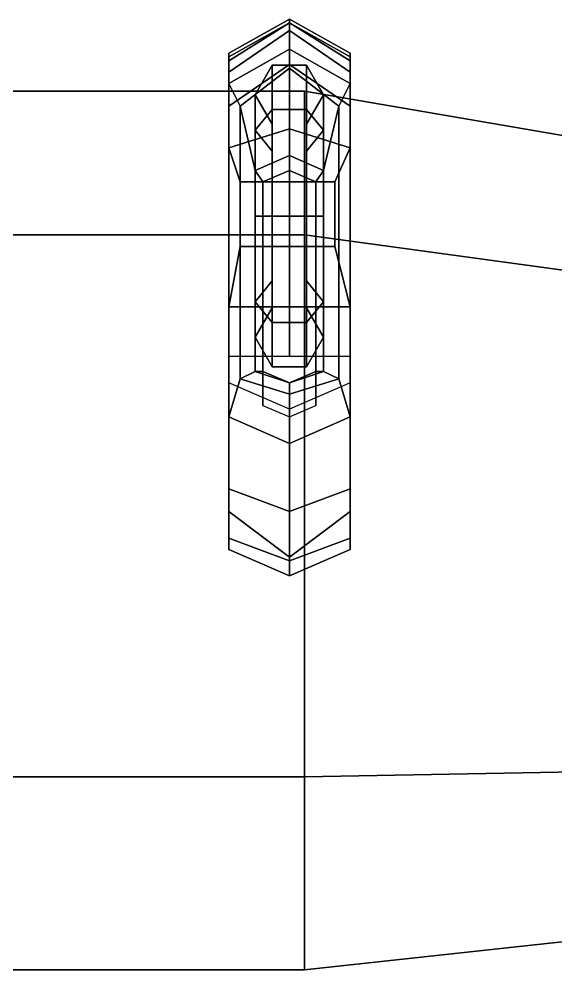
# Model space of a CAD drawing. Header units: millimetres. Extents: x -6.2 to 6.2, y -4.3 to 7.7.
# Drawn here: x 0.717 to 2.133, y 0.32 to 2.83 of the extents above; entities that cross this region are included whole.
import ezdxf

# ---------------------------------------------------------------- set-up
doc = ezdxf.new("R2010")
doc.units = ezdxf.units.MM
doc.layers.add('wheels', color=2, linetype='Continuous')
doc.layers.add('wing2', color=6, linetype='Continuous')

msp = doc.modelspace()

# ---------------------------------------------------------------- linework, layer by layer
at = {"layer": 'wheels'}
for points in [[(1.385, 2.7079, -1.64), (1.34, 2.63, -1.64), (1.34, 2.5363, -1.4137), (1.385, 2.5914, -1.3586)], [(1.385, 2.5914, -1.9214), (1.34, 2.5363, -1.8663), (1.34, 2.63, -1.64), (1.385, 2.7079, -1.64)], [(1.475, 2.7079, -1.64), (1.385, 2.7079, -1.64), (1.385, 2.5914, -1.3586), (1.475, 2.5914, -1.3586)], [(1.475, 2.5914, -1.9214), (1.385, 2.5914, -1.9214), (1.385, 2.7079, -1.64), (1.475, 2.7079, -1.64)], [(1.52, 2.63, -1.64), (1.475, 2.7079, -1.64), (1.475, 2.5914, -1.3586), (1.52, 2.5363, -1.4137)], [(1.52, 2.5363, -1.8663), (1.475, 2.5914, -1.9214), (1.475, 2.7079, -1.64), (1.52, 2.63, -1.64)], [(1.34, 2.63, -1.64), (1.385, 2.5521, -1.64), (1.385, 2.4812, -1.4688), (1.34, 2.5363, -1.4137)], [(1.34, 2.5363, -1.8663), (1.385, 2.4812, -1.8112), (1.385, 2.5521, -1.64), (1.34, 2.63, -1.64)], [(1.475, 2.5521, -1.64), (1.52, 2.63, -1.64), (1.52, 2.5363, -1.4137), (1.475, 2.4812, -1.4688)], [(1.475, 2.4812, -1.8112), (1.52, 2.5363, -1.8663), (1.52, 2.63, -1.64), (1.475, 2.5521, -1.64)], [(1.385, 2.31, -2.0379), (1.34, 2.31, -1.96), (1.34, 2.5363, -1.8663), (1.385, 2.5914, -1.9214)], [(1.385, 2.5914, -1.3586), (1.34, 2.5363, -1.4137), (1.34, 2.31, -1.32), (1.385, 2.31, -1.2421)], [(1.475, 2.31, -2.0379), (1.385, 2.31, -2.0379), (1.385, 2.5914, -1.9214), (1.475, 2.5914, -1.9214)], [(1.475, 2.5914, -1.3586), (1.385, 2.5914, -1.3586), (1.385, 2.31, -1.2421), (1.475, 2.31, -1.2421)], [(1.52, 2.31, -1.96), (1.475, 2.31, -2.0379), (1.475, 2.5914, -1.9214), (1.52, 2.5363, -1.8663)], [(1.52, 2.5363, -1.4137), (1.475, 2.5914, -1.3586), (1.475, 2.31, -1.2421), (1.52, 2.31, -1.32)], [(1.34, 2.31, -1.96), (1.385, 2.31, -1.8821), (1.385, 2.4812, -1.8112), (1.34, 2.5363, -1.8663)], [(1.34, 2.5363, -1.4137), (1.385, 2.4812, -1.4688), (1.385, 2.31, -1.3979), (1.34, 2.31, -1.32)], [(1.385, 2.4812, -1.8112), (1.385, 2.31, -1.8821), (1.385, 2.4812, -1.4688), (1.385, 2.5521, -1.64)], [(1.475, 2.4812, -1.4688), (1.475, 2.31, -1.8821), (1.475, 2.4812, -1.8112), (1.475, 2.5521, -1.64)], [(1.475, 2.31, -1.8821), (1.52, 2.31, -1.96), (1.52, 2.5363, -1.8663), (1.475, 2.4812, -1.8112)], [(1.475, 2.4812, -1.4688), (1.52, 2.5363, -1.4137), (1.52, 2.31, -1.32), (1.475, 2.31, -1.3979)], [(1.385, 2.4812, -1.4688), (1.385, 2.31, -1.8821), (1.385, 2.1388, -1.8112), (1.385, 2.31, -1.3979)], [(1.475, 2.31, -1.3979), (1.475, 2.1388, -1.8112), (1.475, 2.31, -1.8821), (1.475, 2.4812, -1.4688)], [(1.385, 2.0286, -1.9214), (1.34, 2.0837, -1.8663), (1.34, 2.31, -1.96), (1.385, 2.31, -2.0379)], [(1.34, 2.0837, -1.8663), (1.385, 2.1388, -1.8112), (1.385, 2.31, -1.8821), (1.34, 2.31, -1.96)], [(1.385, 2.31, -1.2421), (1.34, 2.31, -1.32), (1.34, 2.0837, -1.4137), (1.385, 2.0286, -1.3586)], [(1.34, 2.31, -1.32), (1.385, 2.31, -1.3979), (1.385, 2.1388, -1.4688), (1.34, 2.0837, -1.4137)], [(1.385, 2.31, -1.3979), (1.385, 2.1388, -1.8112), (1.385, 2.0679, -1.64), (1.385, 2.1388, -1.4688)], [(1.475, 2.0286, -1.9214), (1.385, 2.0286, -1.9214), (1.385, 2.31, -2.0379), (1.475, 2.31, -2.0379)], [(1.475, 2.31, -1.2421), (1.385, 2.31, -1.2421), (1.385, 2.0286, -1.3586), (1.475, 2.0286, -1.3586)], [(1.475, 2.31, -1.3979), (1.475, 2.1388, -1.4688), (1.475, 2.0679, -1.64), (1.475, 2.1388, -1.8112)], [(1.52, 2.0837, -1.8663), (1.475, 2.0286, -1.9214), (1.475, 2.31, -2.0379), (1.52, 2.31, -1.96)], [(1.475, 2.1388, -1.8112), (1.52, 2.0837, -1.8663), (1.52, 2.31, -1.96), (1.475, 2.31, -1.8821)], [(1.52, 2.31, -1.32), (1.475, 2.31, -1.2421), (1.475, 2.0286, -1.3586), (1.52, 2.0837, -1.4137)], [(1.475, 2.31, -1.3979), (1.52, 2.31, -1.32), (1.52, 2.0837, -1.4137), (1.475, 2.1388, -1.4688)], [(1.34, 2.0837, -1.4137), (1.385, 2.1388, -1.4688), (1.385, 2.0679, -1.64), (1.34, 1.99, -1.64)], [(1.34, 1.99, -1.64), (1.385, 2.0679, -1.64), (1.385, 2.1388, -1.8112), (1.34, 2.0837, -1.8663)], [(1.475, 2.1388, -1.4688), (1.52, 2.0837, -1.4137), (1.52, 1.99, -1.64), (1.475, 2.0679, -1.64)], [(1.475, 2.0679, -1.64), (1.52, 1.99, -1.64), (1.52, 2.0837, -1.8663), (1.475, 2.1388, -1.8112)], [(1.385, 2.0286, -1.3586), (1.34, 2.0837, -1.4137), (1.34, 1.99, -1.64), (1.385, 1.9121, -1.64)], [(1.385, 1.9121, -1.64), (1.34, 1.99, -1.64), (1.34, 2.0837, -1.8663), (1.385, 2.0286, -1.9214)], [(1.52, 2.0837, -1.4137), (1.475, 2.0286, -1.3586), (1.475, 1.9121, -1.64), (1.52, 1.99, -1.64)], [(1.52, 1.99, -1.64), (1.475, 1.9121, -1.64), (1.475, 2.0286, -1.9214), (1.52, 2.0837, -1.8663)], [(1.475, 2.0286, -1.3586), (1.385, 2.0286, -1.3586), (1.385, 1.9121, -1.64), (1.475, 1.9121, -1.64)], [(1.475, 1.9121, -1.64), (1.385, 1.9121, -1.64), (1.385, 2.0286, -1.9214), (1.475, 2.0286, -1.9214)]]:
    msp.add_3dface(points, dxfattribs=at)
at = {"layer": 'wing2'}
for points in [[(1.27, 2.73, -1.37), (1.27, 2.74, -1.43), (1.43, 2.83, -1.43), (1.43, 2.82, -1.37)], [(1.27, 2.74, -1.43), (1.27, 2.74, -1.5), (1.43, 2.83, -1.5), (1.43, 2.83, -1.43)], [(1.27, 2.74, -1.5), (1.27, 2.72, -1.56), (1.43, 2.82, -1.56), (1.43, 2.83, -1.5)], [(1.27, 2.66, -1.24), (1.27, 2.73, -1.37), (1.43, 2.82, -1.37), (1.43, 2.75, -1.24)], [(1.27, 2.72, -1.56), (1.27, 2.69, -1.62), (1.43, 2.8, -1.62), (1.43, 2.82, -1.56)], [(1.43, 2.83, -1.5), (1.43, 2.82, -1.56), (1.59, 2.72, -1.56), (1.59, 2.74, -1.5)], [(1.43, 2.83, -1.43), (1.43, 2.83, -1.5), (1.59, 2.74, -1.5), (1.59, 2.74, -1.43)], [(1.43, 2.82, -1.37), (1.43, 2.83, -1.43), (1.59, 2.74, -1.43), (1.59, 2.73, -1.37)], [(1.43, 2.75, -1.24), (1.43, 2.82, -1.37), (1.59, 2.73, -1.37), (1.59, 2.66, -1.24)], [(1.43, 2.82, -1.56), (1.43, 2.8, -1.62), (1.59, 2.69, -1.62), (1.59, 2.72, -1.56)], [(1.27, 2.69, -1.62), (1.27, 2.6, -1.73), (1.43, 2.71, -1.73), (1.43, 2.8, -1.62)], [(1.43, 2.8, -1.62), (1.43, 2.71, -1.73), (1.59, 2.6, -1.73), (1.59, 2.69, -1.62)], [(1.3, 2.6, -1.18), (1.27, 2.66, -1.24), (1.43, 2.75, -1.24), (1.43, 2.7, -1.18)], [(1.27, 1.53, -1.37), (1.27, 1.43, -1.43), (1.27, 2.74, -1.43), (1.27, 2.73, -1.37)], [(1.27, 1.43, -1.43), (1.27, 1.43, -1.5), (1.27, 2.74, -1.5), (1.27, 2.74, -1.43)], [(1.27, 1.43, -1.5), (1.27, 1.46, -1.56), (1.27, 2.72, -1.56), (1.27, 2.74, -1.5)], [(1.43, 2.7, -1.18), (1.43, 2.75, -1.24), (1.59, 2.66, -1.24), (1.56, 2.6, -1.18)], [(1.59, 2.72, -1.56), (1.59, 1.46, -1.56), (1.59, 1.43, -1.5), (1.59, 2.74, -1.5)], [(1.59, 2.74, -1.5), (1.59, 1.43, -1.5), (1.59, 1.43, -1.43), (1.59, 2.74, -1.43)], [(1.59, 2.74, -1.43), (1.59, 1.43, -1.43), (1.59, 1.53, -1.37), (1.59, 2.73, -1.37)], [(1.27, 1.78, -1.24), (1.27, 1.53, -1.37), (1.27, 2.73, -1.37), (1.27, 2.66, -1.24)], [(1.27, 1.46, -1.56), (1.27, 1.59, -1.62), (1.27, 2.69, -1.62), (1.27, 2.72, -1.56)], [(1.59, 2.73, -1.37), (1.59, 1.53, -1.37), (1.59, 1.78, -1.24), (1.59, 2.66, -1.24)], [(1.59, 2.69, -1.62), (1.59, 1.59, -1.62), (1.59, 1.46, -1.56), (1.59, 2.72, -1.56)], [(1.27, 2.6, -1.73), (1.27, 2.49, -1.78), (1.43, 2.54, -1.78), (1.43, 2.71, -1.73)], [(1.27, 1.59, -1.62), (1.27, 1.87, -1.73), (1.27, 2.6, -1.73), (1.27, 2.69, -1.62)], [(1.34, 2.43, -1.09), (1.3, 2.6, -1.18), (1.43, 2.7, -1.18), (1.43, 2.47, -1.09)], [(1.43, 2.71, -1.73), (1.43, 2.54, -1.78), (1.59, 2.49, -1.78), (1.59, 2.6, -1.73)], [(1.43, 2.47, -1.09), (1.43, 2.7, -1.18), (1.56, 2.6, -1.18), (1.52, 2.43, -1.09)], [(1.59, 2.6, -1.73), (1.59, 1.87, -1.73), (1.59, 1.59, -1.62), (1.59, 2.69, -1.62)], [(1.47, 2.26, -0.24), (0, 2.26, -0.25), (0, 2.64, -0.43), (1.47, 2.64, -0.42)], [(1.47, 2.64, -0.42), (0, 2.64, -0.43), (0, 2.26, -0.59), (1.47, 2.26, -0.6)], [(1.3, 1.88, -1.18), (1.27, 1.78, -1.24), (1.27, 2.66, -1.24), (1.3, 2.6, -1.18)], [(2.57, 2.11, -0.14), (1.47, 2.26, -0.24), (1.47, 2.64, -0.42), (2.57, 2.45, -0.28)], [(2.57, 2.45, -0.28), (1.47, 2.64, -0.42), (1.47, 2.26, -0.6), (2.57, 2.11, -0.41)], [(1.59, 2.66, -1.24), (1.59, 1.78, -1.24), (1.56, 1.88, -1.18), (1.56, 2.6, -1.18)], [(1.27, 1.94, -1.73), (1.27, 2.07, -1.78), (1.27, 2.49, -1.78), (1.27, 2.6, -1.73)], [(1.34, 1.9, -1.09), (1.3, 1.88, -1.18), (1.3, 2.6, -1.18), (1.34, 2.43, -1.09)], [(1.56, 2.6, -1.18), (1.56, 1.88, -1.18), (1.52, 1.9, -1.09), (1.52, 2.43, -1.09)], [(1.59, 2.49, -1.78), (1.59, 2.07, -1.78), (1.59, 1.94, -1.73), (1.59, 2.6, -1.73)], [(1.27, 2.49, -1.78), (1.27, 2.07, -1.78), (1.43, 2.07, -1.78), (1.43, 2.54, -1.78)], [(1.43, 2.54, -1.78), (1.43, 2.07, -1.78), (1.27, 2.07, -1.78), (1.27, 2.49, -1.78)], [(1.27, 2.49, -1.78), (1.3, 2.4, -1.81), (1.43, 2.4, -1.81), (1.43, 2.54, -1.78)], [(1.43, 2.54, -1.78), (1.43, 2.4, -1.81), (1.55, 2.4, -1.81), (1.59, 2.49, -1.78)], [(1.43, 2.07, -1.78), (1.43, 2.23, -1.81), (1.43, 2.4, -1.81), (1.43, 2.54, -1.78)], [(1.59, 2.49, -1.78), (1.59, 2.07, -1.78), (1.43, 2.07, -1.78), (1.43, 2.54, -1.78)], [(1.43, 2.54, -1.78), (1.43, 2.07, -1.78), (1.59, 2.07, -1.78), (1.59, 2.49, -1.78)], [(1.43, 2.4, -1.81), (1.43, 2.23, -1.81), (1.43, 2.07, -1.78), (1.43, 2.54, -1.78)], [(1.27, 2.07, -1.78), (1.3, 2.23, -1.81), (1.3, 2.4, -1.81), (1.27, 2.49, -1.78)], [(1.55, 2.4, -1.81), (1.55, 2.23, -1.81), (1.59, 2.07, -1.78), (1.59, 2.49, -1.78)], [(1.36, 2.4, -0.91), (1.34, 2.43, -1.09), (1.43, 2.47, -1.09), (1.43, 2.43, -0.91)], [(1.43, 2.43, -0.91), (1.43, 2.47, -1.09), (1.52, 2.43, -1.09), (1.5, 2.4, -0.91)], [(1.36, 1.9, -0.91), (1.34, 1.9, -1.09), (1.34, 2.43, -1.09), (1.36, 2.4, -0.91)], [(1.36, 2.4, -0.57), (1.36, 2.4, -0.73), (1.43, 2.43, -0.73), (1.43, 2.43, -0.57)], [(1.36, 2.4, -0.73), (1.36, 2.4, -0.91), (1.43, 2.43, -0.91), (1.43, 2.43, -0.73)], [(1.43, 2.43, -0.57), (1.43, 2.43, -0.73), (1.5, 2.4, -0.73), (1.5, 2.4, -0.57)], [(1.43, 2.43, -0.73), (1.43, 2.43, -0.91), (1.5, 2.4, -0.91), (1.5, 2.4, -0.73)], [(1.52, 2.43, -1.09), (1.52, 1.9, -1.09), (1.5, 1.9, -0.91), (1.5, 2.4, -0.91)], [(1.3, 2.4, -1.81), (1.3, 2.23, -1.81), (1.43, 2.23, -1.81), (1.43, 2.4, -1.81)], [(1.36, 1.81, -0.6), (1.36, 1.9, -0.73), (1.36, 2.4, -0.73), (1.36, 2.4, -0.57)], [(1.36, 1.9, -0.73), (1.36, 1.9, -0.91), (1.36, 2.4, -0.91), (1.36, 2.4, -0.73)], [(1.43, 2.4, -1.81), (1.43, 2.23, -1.81), (1.55, 2.23, -1.81), (1.55, 2.4, -1.81)], [(1.5, 2.4, -0.73), (1.5, 1.9, -0.73), (1.5, 1.81, -0.6), (1.5, 2.4, -0.57)], [(1.5, 2.4, -0.91), (1.5, 1.9, -0.91), (1.5, 1.9, -0.73), (1.5, 2.4, -0.73)], [(1.47, 2.26, -0.6), (0, 2.26, -0.59), (0, 0.83, -0.59), (1.47, 0.83, -0.6)], [(0, 0.83, -0.25), (0, 2.26, -0.25), (1.47, 2.26, -0.24), (1.47, 0.83, -0.24)], [(2.57, 2.11, -0.41), (1.47, 2.26, -0.6), (1.47, 0.83, -0.6), (2.57, 0.85, -0.41)], [(1.47, 0.83, -0.24), (1.47, 2.26, -0.24), (2.57, 2.11, -0.14), (2.57, 0.85, -0.14)], [(1.43, 2.07, -1.78), (1.43, 2.23, -1.81), (1.3, 2.23, -1.81), (1.27, 2.07, -1.78)], [(1.59, 2.07, -1.78), (1.55, 2.23, -1.81), (1.43, 2.23, -1.81), (1.43, 2.07, -1.78)], [(1.43, 1.94, -1.73), (1.43, 2.07, -1.78), (1.27, 2.07, -1.78), (1.27, 1.94, -1.73)], [(1.59, 1.94, -1.73), (1.59, 2.07, -1.78), (1.43, 2.07, -1.78), (1.43, 1.94, -1.73)], [(1.43, 1.87, -1.09), (1.43, 1.84, -1.18), (1.3, 1.88, -1.18), (1.34, 1.9, -1.09)], [(1.43, 1.87, -0.91), (1.43, 1.87, -1.09), (1.34, 1.9, -1.09), (1.36, 1.9, -0.91)], [(1.43, 1.78, -0.6), (1.43, 1.87, -0.73), (1.36, 1.9, -0.73), (1.36, 1.81, -0.6)], [(1.43, 1.87, -0.73), (1.43, 1.87, -0.91), (1.36, 1.9, -0.91), (1.36, 1.9, -0.73)], [(1.5, 1.9, -0.91), (1.52, 1.9, -1.09), (1.43, 1.87, -1.09), (1.43, 1.87, -0.91)], [(1.52, 1.9, -1.09), (1.56, 1.88, -1.18), (1.43, 1.84, -1.18), (1.43, 1.87, -1.09)], [(1.5, 1.9, -0.73), (1.5, 1.9, -0.91), (1.43, 1.87, -0.91), (1.43, 1.87, -0.73)], [(1.5, 1.81, -0.6), (1.5, 1.9, -0.73), (1.43, 1.87, -0.73), (1.43, 1.78, -0.6)], [(1.43, 1.84, -1.18), (1.43, 1.71, -1.24), (1.27, 1.78, -1.24), (1.3, 1.88, -1.18)], [(1.43, 1.53, -1.62), (1.43, 1.8, -1.73), (1.27, 1.87, -1.73), (1.27, 1.59, -1.62)], [(1.56, 1.88, -1.18), (1.59, 1.78, -1.24), (1.43, 1.71, -1.24), (1.43, 1.84, -1.18)], [(1.59, 1.59, -1.62), (1.59, 1.87, -1.73), (1.43, 1.8, -1.73), (1.43, 1.53, -1.62)], [(1.43, 1.71, -1.24), (1.43, 1.41, -1.37), (1.27, 1.53, -1.37), (1.27, 1.78, -1.24)], [(1.59, 1.78, -1.24), (1.59, 1.53, -1.37), (1.43, 1.41, -1.37), (1.43, 1.71, -1.24)], [(1.43, 1.4, -1.56), (1.43, 1.53, -1.62), (1.27, 1.59, -1.62), (1.27, 1.46, -1.56)], [(1.59, 1.46, -1.56), (1.59, 1.59, -1.62), (1.43, 1.53, -1.62), (1.43, 1.4, -1.56)], [(1.43, 1.41, -1.37), (1.43, 1.36, -1.43), (1.27, 1.43, -1.43), (1.27, 1.53, -1.37)], [(1.59, 1.53, -1.37), (1.59, 1.43, -1.43), (1.43, 1.36, -1.43), (1.43, 1.41, -1.37)], [(1.43, 1.36, -1.5), (1.43, 1.4, -1.56), (1.27, 1.46, -1.56), (1.27, 1.43, -1.5)], [(1.59, 1.43, -1.5), (1.59, 1.46, -1.56), (1.43, 1.4, -1.56), (1.43, 1.36, -1.5)], [(1.43, 1.36, -1.43), (1.43, 1.36, -1.5), (1.27, 1.43, -1.5), (1.27, 1.43, -1.43)], [(1.59, 1.43, -1.43), (1.59, 1.43, -1.5), (1.43, 1.36, -1.5), (1.43, 1.36, -1.43)], [(1.47, 0.32, -0.42), (0, 0.32, -0.43), (0, 0.83, -0.25), (1.47, 0.83, -0.24)], [(1.47, 0.83, -0.6), (0, 0.83, -0.59), (0, 0.32, -0.43), (1.47, 0.32, -0.42)], [(2.57, 0.44, -0.28), (1.47, 0.32, -0.42), (1.47, 0.83, -0.24), (2.57, 0.85, -0.14)], [(2.57, 0.85, -0.41), (1.47, 0.83, -0.6), (1.47, 0.32, -0.42), (2.57, 0.44, -0.28)]]:
    msp.add_3dface(points, dxfattribs=at)

doc.saveas('drawing.dxf')
